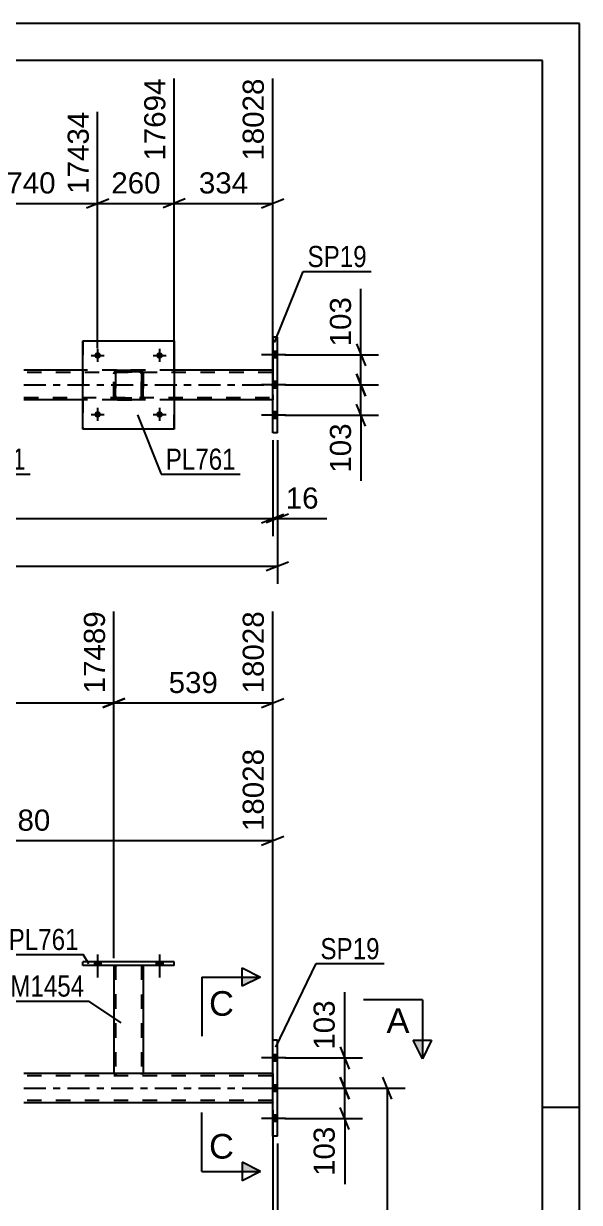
# Model space of a CAD drawing. Header units: millimetres. Extents: x 0 to 841, y 0 to 594.
# Drawn here: x 765.6 to 841, y 434.1 to 594 of the extents above; entities that cross this region are included whole.
import ezdxf

# ---------------------------------------------------------------- set-up
doc = ezdxf.new("R2010")
doc.units = ezdxf.units.MM
doc.linetypes.add('DXK_LINE_DOT2', pattern=[3.9198, 1.9599, -1.9599])
doc.linetypes.add('DXK_LINE_DOT3', pattern=[5.9187, 2.979, -0.9799, 0.9799, -0.9799])
doc.styles.add('Arial', font='ARIAL.TTF', dxfattribs={"height": 0.2})
doc.styles.add('Arial Narrow', font='ARIALN.TTF', dxfattribs={"height": 0.2})

# ---------------------------------------------------------------- blocks, each defined once
blk = doc.blocks.new('Unknown-318464264-1115')
at = {"color": 5, "linetype": 'Continuous'}
for p, q in [((841, 594), (0, 594)), ((841, 0), (841, 594)), ((836, 589), (5, 589)), ((836, 5), (836, 589)), ((841, 447), (836, 447))]:
    blk.add_line(p, q, dxfattribs=at)
blk = doc.blocks.new('Bolt-318464264-2932 - 2863')
at = {"linetype": 'Continuous'}
for points in [[(775.19, 466.26), (776.07, 466.26), (776.07, 466.74), (775.19, 466.74)], [(783.59, 466.26), (784.47, 466.26), (784.47, 466.74), (783.59, 466.74)]]:
    blk.add_hatch(color=1, dxfattribs=at).paths.add_polyline_path(points)
at = {"color": 1, "linetype": 'Continuous'}
for p, q in [((775.63, 467.74), (775.63, 464.62)), ((784.03, 467.74), (784.03, 464.62)), ((775.19, 466.74), (775.19, 466.26)), ((776.07, 466.74), (776.07, 466.26)), ((783.59, 466.74), (783.59, 466.26)), ((784.47, 466.74), (784.47, 466.26))]:
    blk.add_line(p, q, dxfattribs=at)
blk = doc.blocks.new('Bolt-318464264-2902 - 2863')
at = {"linetype": 'Continuous'}
for points in [[(800.02, 453.28), (800.02, 454.16), (799.38, 454.16), (799.38, 453.28)], [(800.02, 453.28), (800.02, 454.16), (799.38, 454.16), (799.38, 453.28)], [(800.02, 453.28), (800.02, 454.16), (799.38, 454.16), (799.38, 453.28)], [(800.02, 449.16), (800.02, 450.04), (799.38, 450.04), (799.38, 449.16)], [(800.02, 449.16), (800.02, 450.04), (799.38, 450.04), (799.38, 449.16)], [(800.02, 445.08), (800.02, 445.96), (799.38, 445.96), (799.38, 445.08)], [(800.02, 445.08), (800.02, 445.96), (799.38, 445.96), (799.38, 445.08)], [(800.02, 445.08), (800.02, 445.96), (799.38, 445.96), (799.38, 445.08)]]:
    blk.add_hatch(color=1, dxfattribs=at).paths.add_polyline_path(points)
at = {"color": 1, "linetype": 'Continuous'}
for p, q in [((800.02, 454.16), (799.38, 454.16)), ((800.02, 454.16), (799.38, 454.16)), ((800.02, 454.16), (799.38, 454.16)), ((801.18, 453.72), (797.86, 453.72)), ((801.18, 453.72), (797.86, 453.72)), ((801.18, 453.72), (797.86, 453.72)), ((800.02, 453.28), (799.38, 453.28)), ((800.02, 453.28), (799.38, 453.28)), ((800.02, 453.28), (799.38, 453.28)), ((801.18, 449.6), (797.86, 449.6)), ((801.18, 449.6), (797.86, 449.6)), ((800.02, 450.04), (799.38, 450.04)), ((800.02, 450.04), (799.38, 450.04)), ((800.02, 449.16), (799.38, 449.16)), ((800.02, 449.16), (799.38, 449.16)), ((801.18, 445.52), (797.86, 445.52)), ((801.18, 445.52), (797.86, 445.52)), ((801.18, 445.52), (797.86, 445.52)), ((800.02, 445.96), (799.38, 445.96)), ((800.02, 445.96), (799.38, 445.96)), ((800.02, 445.96), (799.38, 445.96)), ((800.02, 445.08), (799.38, 445.08)), ((800.02, 445.08), (799.38, 445.08)), ((800.02, 445.08), (799.38, 445.08))]:
    blk.add_line(p, q, dxfattribs=at)
blk = doc.blocks.new('Bolt-318464264-2969 - 2863')
at = {"linetype": 'Continuous'}
for points in [[(775.19, 466.26), (776.07, 466.26), (776.07, 466.74), (775.19, 466.74)], [(783.59, 466.26), (784.47, 466.26), (784.47, 466.74), (783.59, 466.74)]]:
    blk.add_hatch(color=1, dxfattribs=at).paths.add_polyline_path(points)
at = {"color": 1, "linetype": 'Continuous'}
for p, q in [((775.63, 467.74), (775.63, 464.62)), ((784.03, 467.74), (784.03, 464.62)), ((775.19, 466.74), (775.19, 466.26)), ((776.07, 466.74), (776.07, 466.26)), ((783.59, 466.74), (783.59, 466.26)), ((784.47, 466.74), (784.47, 466.26))]:
    blk.add_line(p, q, dxfattribs=at)
blk = doc.blocks.new('Part-318464264-2922 - 2863')
at = {"color": 2, "linetype": 'Continuous'}
for p, q in [((799.38, 451.62), (765.63, 451.62)), ((799.38, 447.62), (765.63, 447.62))]:
    blk.add_line(p, q, dxfattribs=at)
at = {"color": 7, "linetype": 'DXK_LINE_DOT2'}
for p, q in [((799.38, 451.3), (765.63, 451.3)), ((799.38, 451.62), (799.38, 447.62)), ((799.38, 447.94), (765.63, 447.94))]:
    blk.add_line(p, q, dxfattribs=at)
at = {"color": 7, "linetype": 'DXK_LINE_DOT3'}
blk.add_line((765.63, 449.62), (809.38, 449.62), dxfattribs=at)
blk = doc.blocks.new('Part-318464264-3010 - 2863')
at = {"color": 7, "linetype": 'DXK_LINE_DOT2'}
for p, q in [((777.83, 466.26), (777.83, 466.27)), ((777.83, 466.27), (777.83, 466.26)), ((777.87, 466.27), (777.83, 466.27)), ((777.83, 466.26), (777.83, 466.26)), ((777.83, 466.26), (777.87, 466.26)), ((777.97, 466.27), (777.87, 466.27)), ((777.87, 466.26), (777.97, 466.26)), ((778.13, 466.27), (777.97, 466.27)), ((777.97, 466.26), (778.13, 466.26)), ((778.07, 466.27), (778.07, 466.26)), ((778.07, 466.27), (778.07, 451.62)), ((778.07, 466.27), (778.09, 466.27)), ((778.09, 466.26), (778.07, 466.26)), ((778.09, 466.27), (778.14, 466.27)), ((778.14, 466.26), (778.09, 466.26)), ((781.54, 466.26), (778.13, 466.27)), ((781.54, 466.26), (778.13, 466.26)), ((778.14, 466.27), (778.22, 466.27)), ((781.45, 466.26), (778.14, 466.26)), ((781.52, 466.26), (778.22, 466.27)), ((781.52, 466.26), (781.45, 466.26)), ((781.58, 466.26), (781.52, 466.26)), ((781.52, 466.26), (781.58, 466.26)), ((781.54, 466.26), (781.69, 466.26)), ((781.69, 466.26), (781.54, 466.26)), ((781.59, 466.26), (781.58, 466.26)), ((781.58, 466.26), (781.59, 466.26)), ((781.59, 466.26), (781.59, 466.26)), ((781.59, 466.26), (781.59, 451.62)), ((781.69, 466.26), (781.8, 466.26)), ((781.8, 466.26), (781.69, 466.26)), ((781.8, 466.26), (781.83, 466.26)), ((781.83, 466.26), (781.8, 466.26)), ((781.83, 466.26), (781.83, 466.26)), ((781.83, 466.26), (781.83, 466.26)), ((781.83, 466.26), (781.83, 466.26)), ((777.83, 451.62), (777.87, 451.62)), ((777.87, 451.62), (777.97, 451.62)), ((777.97, 451.62), (778.13, 451.62)), ((778.07, 451.62), (778.09, 451.62)), ((778.07, 451.62), (778.09, 451.62)), ((781.44, 451.62), (778.09, 451.62)), ((778.09, 451.62), (778.13, 451.62)), ((781.59, 451.62), (778.13, 451.62)), ((778.13, 451.62), (778.14, 451.62)), ((778.14, 451.62), (778.22, 451.62)), ((781.57, 451.62), (778.22, 451.62)), ((781.44, 451.62), (781.52, 451.62)), ((781.52, 451.62), (781.54, 451.62)), ((781.54, 451.62), (781.57, 451.62)), ((781.57, 451.62), (781.59, 451.62)), ((781.57, 451.62), (781.59, 451.62)), ((781.59, 451.62), (781.69, 451.62)), ((781.69, 451.62), (781.8, 451.62)), ((781.8, 451.62), (781.83, 451.62))]:
    blk.add_line(p, q, dxfattribs=at)
at = {"color": 2, "linetype": 'Continuous'}
for p, q in [((777.83, 466.26), (777.83, 451.62)), ((781.83, 466.26), (781.83, 451.62)), ((777.87, 451.62), (777.83, 451.62)), ((777.97, 451.62), (777.87, 451.62)), ((778.13, 451.62), (777.97, 451.62)), ((781.54, 451.62), (778.13, 451.62)), ((781.69, 451.62), (781.54, 451.62)), ((781.8, 451.62), (781.69, 451.62)), ((781.83, 451.62), (781.8, 451.62))]:
    blk.add_line(p, q, dxfattribs=at)
blk = doc.blocks.new('Part-318464264-3157 - 2863')
at = {"color": 2, "linetype": 'Continuous'}
for p, q in [((773.63, 466.26), (773.63, 466.74)), ((786.03, 466.74), (773.63, 466.74)), ((786.03, 466.26), (773.63, 466.26)), ((786.03, 466.26), (786.03, 466.74))]:
    blk.add_line(p, q, dxfattribs=at)
blk = doc.blocks.new('Part-318464264-3346 - 2863')
at = {"color": 2, "linetype": 'Continuous'}
for p, q in [((799.38, 443.12), (799.38, 456.12)), ((800.02, 456.12), (799.38, 456.12)), ((800.02, 443.12), (800.02, 456.12)), ((800.02, 443.12), (799.38, 443.12))]:
    blk.add_line(p, q, dxfattribs=at)
blk = doc.blocks.new('Part-318464264-1880 - 1696')
at = {"color": 2, "linetype": 'Continuous'}
for p, q in [((773.63, 546.99), (765.63, 546.99)), ((799.38, 546.99), (786.03, 546.99)), ((799.38, 546.99), (799.38, 546.99)), ((799.38, 546.99), (799.38, 546.94)), ((799.38, 546.94), (799.38, 546.8)), ((799.38, 546.8), (799.38, 546.6)), ((799.38, 546.6), (799.38, 546.35)), ((799.38, 543.63), (799.38, 546.35)), ((799.38, 543.63), (799.38, 543.39)), ((773.63, 542.99), (765.63, 542.99)), ((799.38, 542.99), (786.03, 542.99)), ((799.38, 543.39), (799.38, 543.18)), ((799.38, 543.18), (799.38, 543.04)), ((799.38, 543.04), (799.38, 542.99))]:
    blk.add_line(p, q, dxfattribs=at)
at = {"color": 7, "linetype": 'DXK_LINE_DOT2'}
for p, q in [((786.03, 546.99), (773.63, 546.99)), ((799.38, 546.94), (799.38, 546.99)), ((799.38, 546.8), (799.38, 546.94)), ((799.38, 546.67), (799.38, 546.8)), ((799.38, 546.67), (765.63, 546.67)), ((799.38, 546.67), (799.38, 546.67)), ((799.38, 546.65), (799.38, 546.67)), ((799.38, 546.65), (799.38, 546.67)), ((799.38, 546.35), (799.38, 546.67)), ((799.38, 546.47), (799.38, 546.65)), ((799.38, 546.6), (799.38, 546.65)), ((799.38, 546.58), (799.38, 546.6)), ((799.38, 546.47), (799.38, 546.58)), ((799.38, 546.47), (799.38, 543.51)), ((799.38, 546.47), (799.38, 543.51)), ((799.38, 543.63), (799.38, 546.35)), ((799.38, 543.39), (799.38, 543.63)), ((765.63, 543.31), (799.38, 543.31)), ((786.03, 542.99), (765.63, 542.99)), ((799.38, 543.51), (799.38, 543.4)), ((799.38, 543.4), (799.38, 543.51)), ((799.38, 543.4), (799.38, 543.33)), ((799.38, 543.33), (799.38, 543.4)), ((799.38, 543.18), (799.38, 543.39)), ((799.38, 543.33), (799.38, 543.31)), ((799.38, 543.31), (799.38, 543.33)), ((799.38, 543.31), (799.38, 543.31)), ((799.38, 543.04), (799.38, 543.18)), ((799.38, 542.99), (799.38, 543.04))]:
    blk.add_line(p, q, dxfattribs=at)
at = {"color": 7, "linetype": 'DXK_LINE_DOT3'}
blk.add_line((765.63, 544.99), (799.38, 544.99), dxfattribs=at)
blk = doc.blocks.new('Part-318464264-1718 - 1696')
at = {"color": 2, "linetype": 'Continuous'}
for p, q in [((800.02, 551.49), (799.38, 551.49)), ((799.38, 538.49), (799.38, 551.49)), ((799.38, 551.49), (799.38, 546.99)), ((800.02, 538.49), (800.02, 551.49)), ((799.38, 538.49), (799.38, 542.99)), ((800.02, 538.49), (799.38, 538.49))]:
    blk.add_line(p, q, dxfattribs=at)
at = {"color": 7, "linetype": 'DXK_LINE_DOT2'}
for p, q in [((800.02, 538.49), (800.02, 551.49)), ((799.38, 546.99), (799.38, 542.99))]:
    blk.add_line(p, q, dxfattribs=at)
blk = doc.blocks.new('Part-318464264-1796 - 1696')
at = {"color": 7, "linetype": 'DXK_LINE_DOT2'}
for p, q in [((778.13, 546.95), (778.31, 546.99)), ((778.31, 546.99), (778.13, 546.95)), ((778.13, 546.95), (778.13, 546.95)), ((778.31, 546.99), (781.35, 546.99)), ((778.31, 546.99), (778.31, 546.99)), ((778.31, 546.99), (781.35, 546.99)), ((781.35, 546.99), (781.35, 546.99)), ((781.35, 546.99), (781.54, 546.95)), ((781.54, 546.95), (781.35, 546.99)), ((777.83, 546.51), (777.87, 546.69)), ((777.87, 546.69), (777.83, 546.51)), ((777.83, 543.47), (777.83, 546.51)), ((777.83, 546.51), (777.83, 546.51)), ((777.83, 543.47), (777.83, 546.51)), ((778.07, 546.51), (778.09, 546.6)), ((778.09, 546.6), (778.07, 546.51)), ((778.07, 543.47), (778.07, 546.51)), ((778.07, 546.51), (778.07, 546.51)), ((778.07, 546.51), (778.07, 543.47)), ((778.09, 546.6), (778.14, 546.68)), ((778.14, 546.68), (778.09, 546.6)), ((778.14, 546.68), (778.22, 546.73)), ((778.22, 546.73), (778.14, 546.68)), ((778.22, 546.73), (778.31, 546.75)), ((778.31, 546.75), (778.22, 546.73)), ((778.31, 546.75), (781.35, 546.75)), ((778.31, 546.75), (778.31, 546.75)), ((781.35, 546.75), (778.31, 546.75)), ((781.35, 546.75), (781.35, 546.75)), ((781.35, 546.75), (781.45, 546.73)), ((781.44, 546.73), (781.35, 546.75)), ((781.52, 546.68), (781.44, 546.73)), ((781.45, 546.73), (781.52, 546.68)), ((781.52, 546.68), (781.58, 546.6)), ((781.57, 546.6), (781.52, 546.68)), ((781.59, 546.51), (781.57, 546.6)), ((781.58, 546.6), (781.59, 546.51)), ((781.59, 543.47), (781.59, 546.51)), ((781.59, 546.51), (781.59, 546.51)), ((781.59, 546.51), (781.59, 543.47)), ((781.8, 546.69), (781.83, 546.51)), ((781.83, 546.51), (781.8, 546.69)), ((781.83, 543.47), (781.83, 546.51)), ((781.83, 546.51), (781.83, 546.51)), ((781.83, 546.51), (781.83, 543.47)), ((777.83, 543.47), (777.83, 543.47)), ((777.87, 543.29), (777.83, 543.47)), ((777.83, 543.47), (777.87, 543.29)), ((778.07, 543.47), (778.07, 543.47)), ((778.09, 543.38), (778.07, 543.47)), ((778.07, 543.47), (778.09, 543.38)), ((778.14, 543.3), (778.09, 543.38)), ((778.09, 543.38), (778.14, 543.3)), ((778.31, 542.99), (778.13, 543.03)), ((778.13, 543.03), (778.31, 542.99)), ((778.22, 543.25), (778.14, 543.3)), ((778.14, 543.3), (778.22, 543.25)), ((778.31, 543.23), (778.22, 543.25)), ((778.22, 543.25), (778.31, 543.23)), ((778.31, 543.23), (781.35, 543.23)), ((778.31, 543.23), (778.31, 543.23)), ((778.31, 543.23), (781.35, 543.23)), ((778.31, 542.99), (781.35, 542.99)), ((778.31, 542.99), (778.31, 542.99)), ((778.31, 542.99), (781.35, 542.99)), ((781.45, 543.25), (781.35, 543.23)), ((781.35, 543.23), (781.44, 543.25)), ((781.35, 543.23), (781.35, 543.23)), ((781.54, 543.03), (781.35, 542.99)), ((781.35, 542.99), (781.54, 543.03)), ((781.35, 542.99), (781.35, 542.99)), ((781.44, 543.25), (781.52, 543.3)), ((781.44, 543.25), (781.45, 543.25)), ((781.52, 543.3), (781.45, 543.25)), ((781.58, 543.38), (781.52, 543.3)), ((781.52, 543.3), (781.57, 543.38)), ((781.57, 543.38), (781.59, 543.47)), ((781.59, 543.47), (781.58, 543.38)), ((781.59, 543.47), (781.59, 543.47)), ((781.83, 543.47), (781.8, 543.29)), ((781.8, 543.29), (781.83, 543.47)), ((781.83, 543.47), (781.83, 543.47))]:
    blk.add_line(p, q, dxfattribs=at)
at = {"color": 7, "linetype": 'DXK_LINE_DOT3'}
blk.add_line((779.83, 544.99), (779.83, 544.99), dxfattribs=at)
at = {"color": 7, "linetype": 'DXK_LINE_DOT2'}
for centre, start, end in [((778.31, 546.51), 112.5, 157.5), ((778.31, 546.51), 112.5, 157.5), ((781.35, 546.51), 22.5, 67.5), ((781.35, 546.51), 22.5, 67.5), ((778.31, 543.47), 202.5, 247.5), ((778.31, 543.47), 202.5, 247.5), ((781.35, 543.47), 292.5, 337.5), ((781.35, 543.47), 292.5, 337.5)]:
    blk.add_arc(centre, 0.48, start, end, dxfattribs=at)
blk = doc.blocks.new('Part-318464264-1850 - 1696')
at = {"color": 2, "linetype": 'Continuous'}
for p, q in [((773.63, 538.99), (773.63, 550.99)), ((773.63, 550.99), (773.63, 550.99)), ((773.63, 550.99), (786.03, 550.99)), ((786.03, 550.99), (786.03, 538.99)), ((773.63, 538.99), (773.63, 538.99)), ((786.03, 538.99), (773.63, 538.99))]:
    blk.add_line(p, q, dxfattribs=at)
at = {"color": 7, "linetype": 'DXK_LINE_DOT2'}
for p, q in [((773.63, 550.99), (773.63, 538.99)), ((773.63, 550.99), (773.63, 550.99)), ((786.03, 538.99), (786.03, 550.99)), ((773.63, 538.99), (773.63, 538.99))]:
    blk.add_line(p, q, dxfattribs=at)
blk = doc.blocks.new('Bolt-318464264-1939 - 1696')
at = {"linetype": 'Continuous'}
for points in [[(775.19, 548.99), (775.2, 549.08), (775.23, 549.17), (775.28, 549.25), (775.34, 549.32), (775.41, 549.37), (775.5, 549.41), (775.59, 549.43), (775.68, 549.43), (775.77, 549.41), (775.85, 549.37), (775.93, 549.32), (775.99, 549.25), (776.04, 549.17), (776.06, 549.08), (776.07, 548.99), (776.06, 548.9), (776.04, 548.81), (775.99, 548.73), (775.93, 548.66), (775.85, 548.61), (775.77, 548.57), (775.68, 548.55), (775.59, 548.55), (775.5, 548.57), (775.41, 548.61), (775.34, 548.66), (775.28, 548.73), (775.23, 548.81), (775.2, 548.9)], [(783.59, 548.99), (783.6, 549.08), (783.63, 549.17), (783.68, 549.25), (783.74, 549.32), (783.81, 549.37), (783.9, 549.41), (783.99, 549.43), (784.08, 549.43), (784.17, 549.41), (784.25, 549.37), (784.33, 549.32), (784.39, 549.25), (784.44, 549.17), (784.46, 549.08), (784.47, 548.99), (784.46, 548.9), (784.44, 548.81), (784.39, 548.73), (784.33, 548.66), (784.25, 548.61), (784.17, 548.57), (784.08, 548.55), (783.99, 548.55), (783.9, 548.57), (783.81, 548.61), (783.74, 548.66), (783.68, 548.73), (783.63, 548.81), (783.6, 548.9)]]:
    blk.add_hatch(color=1, dxfattribs=at).paths.add_polyline_path(points)
at = {"color": 1, "linetype": 'Continuous'}
for p, q in [((774.75, 548.99), (776.51, 548.99)), ((775.63, 549.87), (775.63, 548.11)), ((783.15, 548.99), (784.91, 548.99)), ((784.03, 549.87), (784.03, 548.11))]:
    blk.add_line(p, q, dxfattribs=at)
blk = doc.blocks.new('Bolt-318464264-1940 - 1696')
at = {"linetype": 'Continuous'}
for points in [[(775.19, 540.99), (775.2, 541.08), (775.23, 541.17), (775.28, 541.25), (775.34, 541.32), (775.41, 541.37), (775.5, 541.41), (775.59, 541.43), (775.68, 541.43), (775.77, 541.41), (775.85, 541.37), (775.93, 541.32), (775.99, 541.25), (776.04, 541.17), (776.06, 541.08), (776.07, 540.99), (776.06, 540.9), (776.04, 540.81), (775.99, 540.73), (775.93, 540.66), (775.85, 540.61), (775.77, 540.57), (775.68, 540.55), (775.59, 540.55), (775.5, 540.57), (775.41, 540.61), (775.34, 540.66), (775.28, 540.73), (775.23, 540.81), (775.2, 540.9)], [(783.59, 540.99), (783.6, 541.08), (783.63, 541.17), (783.68, 541.25), (783.74, 541.32), (783.81, 541.37), (783.9, 541.41), (783.99, 541.43), (784.08, 541.43), (784.17, 541.41), (784.25, 541.37), (784.33, 541.32), (784.39, 541.25), (784.44, 541.17), (784.46, 541.08), (784.47, 540.99), (784.46, 540.9), (784.44, 540.81), (784.39, 540.73), (784.33, 540.66), (784.25, 540.61), (784.17, 540.57), (784.08, 540.55), (783.99, 540.55), (783.9, 540.57), (783.81, 540.61), (783.74, 540.66), (783.68, 540.73), (783.63, 540.81), (783.6, 540.9)]]:
    blk.add_hatch(color=1, dxfattribs=at).paths.add_polyline_path(points)
at = {"color": 1, "linetype": 'Continuous'}
for p, q in [((774.75, 540.99), (776.51, 540.99)), ((775.63, 541.87), (775.63, 540.11)), ((783.15, 540.99), (784.91, 540.99)), ((784.03, 541.87), (784.03, 540.11))]:
    blk.add_line(p, q, dxfattribs=at)
blk = doc.blocks.new('Bolt-318464264-1945 - 1696')
at = {"linetype": 'Continuous'}
for points in [[(800.02, 548.65), (800.02, 549.53), (799.38, 549.53), (799.38, 548.65)], [(800.02, 548.65), (800.02, 549.53), (799.38, 549.53), (799.38, 548.65)], [(800.02, 548.65), (800.02, 549.53), (799.38, 549.53), (799.38, 548.65)], [(800.02, 544.57), (800.02, 545.45), (799.38, 545.45), (799.38, 544.57)], [(800.02, 544.57), (800.02, 545.45), (799.38, 545.45), (799.38, 544.57)], [(800.02, 540.45), (800.02, 541.33), (799.38, 541.33), (799.38, 540.45)], [(800.02, 540.45), (800.02, 541.33), (799.38, 541.33), (799.38, 540.45)], [(800.02, 540.45), (800.02, 541.33), (799.38, 541.33), (799.38, 540.45)]]:
    blk.add_hatch(color=1, dxfattribs=at).paths.add_polyline_path(points)
at = {"color": 1, "linetype": 'Continuous'}
for p, q in [((801.18, 549.09), (797.86, 549.09)), ((801.18, 549.09), (797.86, 549.09)), ((801.18, 549.09), (797.86, 549.09)), ((800.02, 549.53), (799.38, 549.53)), ((800.02, 549.53), (799.38, 549.53)), ((800.02, 549.53), (799.38, 549.53)), ((800.02, 548.65), (799.38, 548.65)), ((800.02, 548.65), (799.38, 548.65)), ((800.02, 548.65), (799.38, 548.65)), ((800.02, 545.45), (799.38, 545.45)), ((800.02, 545.45), (799.38, 545.45)), ((801.18, 545.01), (797.86, 545.01)), ((801.18, 545.01), (797.86, 545.01)), ((800.02, 544.57), (799.38, 544.57)), ((800.02, 544.57), (799.38, 544.57)), ((801.18, 540.89), (797.86, 540.89)), ((801.18, 540.89), (797.86, 540.89)), ((801.18, 540.89), (797.86, 540.89)), ((800.02, 541.33), (799.38, 541.33)), ((800.02, 541.33), (799.38, 541.33)), ((800.02, 541.33), (799.38, 541.33)), ((800.02, 540.45), (799.38, 540.45)), ((800.02, 540.45), (799.38, 540.45)), ((800.02, 540.45), (799.38, 540.45))]:
    blk.add_line(p, q, dxfattribs=at)
blk = doc.blocks.new('StraightDimension-318464264-4288 - 2863')
at = {"color": 7, "linetype": 'Continuous'}
blk.add_line((800.02, 442.12), (800.02, 285.56), dxfattribs=at)
blk = doc.blocks.new('StraightDimension-318464264-9857 - 2863')
at = {"color": 7, "linetype": 'Continuous'}
for p, q in [((777.83, 467.26), (777.83, 514.28)), ((799.38, 452.62), (799.38, 514.28)), ((779.33, 502.46), (776.33, 501.26)), ((797.88, 501.26), (800.88, 502.46)), ((777.83, 501.86), (799.38, 501.86))]:
    blk.add_line(p, q, dxfattribs=at)
at = {"color": 0, "linetype": 'Continuous'}
blk.add_wipeout([(798.78, 514.88), (794.58, 514.88), (794.58, 502.56), (798.78, 502.56)], dxfattribs=at)
at = {"color": 0}
blk.add_wipeout([(792.54, 502.61), (792.54, 506.81), (784.67, 506.81), (784.67, 502.61)], dxfattribs=at)
at = {"color": 3, "linetype": 'Continuous', "style": 'Arial'}
blk.add_text('18028', height=2.865, rotation=90.0002, dxfattribs=at).set_placement((798.18, 503.16))
at = {"color": 3, "style": 'Arial'}
blk.add_text('539', height=2.865, dxfattribs=at).set_placement((785.27, 503.21))
blk = doc.blocks.new('StraightDimension-318464264-11779 - 2863')
at = {"color": 7, "linetype": 'Continuous'}
for p, q in [((815.54, 448.12), (814.34, 451.12)), ((800.38, 449.62), (817.34, 449.62)), ((814.94, 323.76), (814.94, 449.62)), ((814.34, 325.26), (815.54, 322.26)), ((756.73, 323.76), (817.34, 323.76))]:
    blk.add_line(p, q, dxfattribs=at)
at = {"color": 0}
blk.add_wipeout([(814.19, 391.74), (809.99, 391.74), (809.99, 381.64), (814.19, 381.64)], dxfattribs=at)
at = {"color": 3, "style": 'Arial'}
blk.add_text('3146', height=2.865, rotation=90.0002, dxfattribs=at).set_placement((813.59, 382.24))
blk = doc.blocks.new('StraightDimension-318464264-9858 - 2863')
at = {"color": 7, "linetype": 'Continuous'}
for p, q in [((739.77, 467.27), (739.77, 514.28)), ((777.83, 467.26), (777.83, 514.28)), ((741.27, 502.46), (738.27, 501.26)), ((776.33, 501.26), (779.33, 502.46)), ((739.77, 501.86), (777.83, 501.86))]:
    blk.add_line(p, q, dxfattribs=at)
at = {"color": 0, "linetype": 'Continuous'}
blk.add_wipeout([(777.23, 514.88), (773.03, 514.88), (773.03, 502.56), (777.23, 502.56)], dxfattribs=at)
at = {"color": 0}
blk.add_wipeout([(763.85, 502.61), (763.85, 506.81), (753.76, 506.81), (753.76, 502.61)], dxfattribs=at)
at = {"color": 3, "linetype": 'Continuous', "style": 'Arial'}
blk.add_text('17489', height=2.865, rotation=90.0002, dxfattribs=at).set_placement((776.63, 503.16))
at = {"color": 3, "style": 'Arial'}
blk.add_text('1000', height=2.865, dxfattribs=at).set_placement((754.36, 503.21))
blk = doc.blocks.new('StraightDimension-318464264-3490 - 2863')
at = {"color": 7, "linetype": 'Continuous'}
for p, q in [((799.38, 446.62), (799.38, 379.34)), ((755.73, 327.4), (755.73, 384.59)), ((757.23, 382.34), (754.23, 381.14)), ((797.88, 381.14), (800.88, 382.34)), ((755.73, 381.74), (799.38, 381.74))]:
    blk.add_line(p, q, dxfattribs=at)
at = {"color": 0}
blk.add_wipeout([(782.61, 382.49), (782.61, 386.69), (772.51, 386.69), (772.51, 382.49)], dxfattribs=at)
at = {"color": 3, "style": 'Arial'}
blk.add_text('1140', height=2.865, dxfattribs=at).set_placement((773.11, 383.09))
blk = doc.blocks.new('StraightDimension-318464264-3719 - 2863')
at = {"color": 7, "linetype": 'Continuous'}
for p, q in [((730.14, 448.62), (730.14, 495.6)), ((799.38, 452.62), (799.38, 495.6)), ((731.64, 483.79), (728.64, 482.59)), ((730.14, 483.19), (799.38, 483.19)), ((797.88, 482.59), (800.88, 483.79))]:
    blk.add_line(p, q, dxfattribs=at)
at = {"color": 0, "linetype": 'Continuous'}
blk.add_wipeout([(798.78, 496.2), (794.58, 496.2), (794.58, 483.89), (798.78, 483.89)], dxfattribs=at)
at = {"color": 0}
blk.add_wipeout([(769.81, 483.94), (769.81, 488.14), (759.71, 488.14), (759.71, 483.94)], dxfattribs=at)
at = {"color": 3, "linetype": 'Continuous', "style": 'Arial'}
blk.add_text('18028', height=2.865, rotation=90.0002, dxfattribs=at).set_placement((798.18, 484.49))
at = {"color": 3, "style": 'Arial'}
blk.add_text('1780', height=2.865, dxfattribs=at).set_placement((760.31, 484.54))
blk = doc.blocks.new('StraightDimension-318464264-3844 - 2863')
at = {"color": 7, "linetype": 'Continuous'}
for p, q in [((808.55, 455.22), (809.75, 452.22)), ((801.02, 453.72), (811.55, 453.72)), ((809.15, 449.62), (809.15, 453.72)), ((809.75, 448.12), (808.55, 451.12)), ((801.02, 449.62), (811.55, 449.62))]:
    blk.add_line(p, q, dxfattribs=at)
at = {"color": 0}
blk.add_wipeout([(808.4, 462.11), (804.2, 462.11), (804.2, 454.24), (808.4, 454.24)], dxfattribs=at)
at = {"color": 7, "linetype": 'Continuous'}
blk.add_line((809.15, 453.72), (809.15, 462.64), dxfattribs=at)
blk.add_line((809.15, 453.72), (809.15, 462.64), dxfattribs=at)
at = {"color": 3, "style": 'Arial'}
blk.add_text('103', height=2.865, rotation=90.0002, dxfattribs=at).set_placement((807.8, 454.84))
blk = doc.blocks.new('StraightDimension-318464264-3852 - 2863')
at = {"color": 7, "linetype": 'Continuous'}
for p, q in [((808.55, 451.12), (809.75, 448.12)), ((801.02, 449.62), (811.55, 449.62)), ((809.15, 445.52), (809.15, 449.62)), ((809.75, 444.02), (808.55, 447.02)), ((801.02, 445.52), (811.55, 445.52))]:
    blk.add_line(p, q, dxfattribs=at)
at = {"color": 0}
blk.add_wipeout([(808.4, 444.99), (804.2, 444.99), (804.2, 437.12), (808.4, 437.12)], dxfattribs=at)
at = {"color": 7, "linetype": 'Continuous'}
blk.add_line((809.15, 445.52), (809.15, 436.6), dxfattribs=at)
blk.add_line((809.15, 445.52), (809.15, 436.6), dxfattribs=at)
at = {"color": 3, "style": 'Arial'}
blk.add_text('103', height=2.865, rotation=90.0002, dxfattribs=at).set_placement((807.8, 437.72))
blk = doc.blocks.new('StraightDimension-318464264-1986 - 1696')
at = {"color": 7, "linetype": 'Continuous'}
for p, q in [((810.76, 550.59), (811.96, 547.59)), ((801.02, 549.09), (813.76, 549.09)), ((811.36, 544.99), (811.36, 549.09)), ((811.96, 543.49), (810.76, 546.49)), ((801.02, 544.99), (813.76, 544.99))]:
    blk.add_line(p, q, dxfattribs=at)
at = {"color": 0}
blk.add_wipeout([(810.61, 557.49), (806.41, 557.49), (806.41, 549.62), (810.61, 549.62)], dxfattribs=at)
at = {"color": 7, "linetype": 'Continuous'}
blk.add_line((811.36, 549.09), (811.36, 558.01), dxfattribs=at)
blk.add_line((811.36, 549.09), (811.36, 558.01), dxfattribs=at)
at = {"color": 3, "style": 'Arial'}
blk.add_text('103', height=2.865, rotation=90.0002, dxfattribs=at).set_placement((810.01, 550.22))
blk = doc.blocks.new('StraightDimension-318464264-1994 - 1696')
at = {"color": 7, "linetype": 'Continuous'}
for p, q in [((810.76, 546.49), (811.96, 543.49)), ((801.02, 544.99), (813.76, 544.99)), ((811.36, 540.89), (811.36, 544.99)), ((811.96, 539.39), (810.76, 542.39)), ((801.02, 540.89), (813.76, 540.89))]:
    blk.add_line(p, q, dxfattribs=at)
at = {"color": 0}
blk.add_wipeout([(810.61, 540.37), (806.41, 540.37), (806.41, 532.49), (810.61, 532.49)], dxfattribs=at)
at = {"color": 7, "linetype": 'Continuous'}
blk.add_line((811.36, 540.89), (811.36, 531.97), dxfattribs=at)
blk.add_line((811.36, 540.89), (811.36, 531.97), dxfattribs=at)
at = {"color": 3, "style": 'Arial'}
blk.add_text('103', height=2.865, rotation=90.0002, dxfattribs=at).set_placement((810.01, 533.09))
blk = doc.blocks.new('StraightDimension-318464264-2003 - 1696')
at = {"color": 7, "linetype": 'Continuous'}
for p, q in [((799.38, 537.49), (799.38, 524.47)), ((800.02, 537.49), (800.02, 524.47)), ((797.88, 526.27), (800.88, 527.47)), ((801.52, 527.47), (798.52, 526.27)), ((799.38, 526.87), (800.02, 526.87))]:
    blk.add_line(p, q, dxfattribs=at)
at = {"color": 0}
blk.add_wipeout([(806.19, 527.62), (806.19, 531.82), (800.55, 531.82), (800.55, 527.62)], dxfattribs=at)
at = {"color": 7, "linetype": 'Continuous'}
blk.add_line((800.02, 526.87), (806.72, 526.87), dxfattribs=at)
blk.add_line((800.02, 526.87), (806.72, 526.87), dxfattribs=at)
at = {"color": 3, "style": 'Arial'}
blk.add_text('16', height=2.865, dxfattribs=at).set_placement((801.15, 528.22))
blk = doc.blocks.new('StraightDimension-318464264-2013 - 1696')
at = {"color": 7, "linetype": 'Continuous'}
for p, q in [((799.38, 537.49), (799.38, 524.47)), ((89.77, 526.87), (799.38, 526.87)), ((797.88, 526.27), (800.88, 527.47))]:
    blk.add_line(p, q, dxfattribs=at)
blk = doc.blocks.new('StraightDimension-318464264-2034 - 1696')
at = {"color": 7, "linetype": 'Continuous'}
for p, q in [((800.02, 537.49), (800.02, 518.01)), ((89.13, 520.41), (800.02, 520.41)), ((798.52, 519.81), (801.52, 521.01))]:
    blk.add_line(p, q, dxfattribs=at)
blk = doc.blocks.new('StraightDimension-318464264-7605 - 1696')
at = {"color": 7, "linetype": 'Continuous'}
for p, q in [((786.02, 547.99), (786.02, 586.53)), ((799.38, 547.99), (799.38, 586.53)), ((787.52, 570.21), (784.52, 569.01)), ((786.02, 569.61), (799.38, 569.61)), ((797.88, 569.01), (800.88, 570.21))]:
    blk.add_line(p, q, dxfattribs=at)
at = {"color": 0}
blk.add_wipeout([(796.64, 570.36), (796.64, 574.56), (788.77, 574.56), (788.77, 570.36)], dxfattribs=at)
at = {"color": 3, "style": 'Arial'}
blk.add_text('334', height=2.865, dxfattribs=at).set_placement((789.37, 570.96))
at = {"color": 0, "linetype": 'Continuous'}
blk.add_wipeout([(798.78, 587.13), (794.58, 587.13), (794.58, 574.81), (798.78, 574.81)], dxfattribs=at)
at = {"color": 3, "linetype": 'Continuous', "style": 'Arial'}
blk.add_text('18028', height=2.865, rotation=90.0002, dxfattribs=at).set_placement((798.18, 575.41))
blk = doc.blocks.new('StraightDimension-318464264-7606 - 1696')
at = {"color": 7, "linetype": 'Continuous'}
for p, q in [((786.02, 547.99), (786.02, 586.53)), ((775.63, 549.99), (775.63, 582.03)), ((774.13, 569.01), (777.13, 570.21)), ((775.63, 569.61), (786.02, 569.61)), ((787.52, 570.21), (784.52, 569.01))]:
    blk.add_line(p, q, dxfattribs=at)
at = {"color": 0}
blk.add_wipeout([(784.76, 570.36), (784.76, 574.56), (776.89, 574.56), (776.89, 570.36)], dxfattribs=at)
at = {"color": 3, "style": 'Arial'}
blk.add_text('260', height=2.865, dxfattribs=at).set_placement((777.49, 570.96))
at = {"color": 0, "linetype": 'Continuous'}
blk.add_wipeout([(785.42, 587.13), (781.22, 587.13), (781.22, 574.81), (785.42, 574.81)], dxfattribs=at)
at = {"color": 3, "linetype": 'Continuous', "style": 'Arial'}
blk.add_text('17694', height=2.865, rotation=90.0002, dxfattribs=at).set_placement((784.82, 575.41))
blk = doc.blocks.new('StraightDimension-318464264-7607 - 1696')
at = {"color": 7, "linetype": 'Continuous'}
for p, q in [((757.53, 547.99), (757.53, 586.53)), ((775.63, 549.99), (775.63, 582.03)), ((759.03, 570.21), (756.03, 569.01)), ((757.53, 569.61), (775.63, 569.61)), ((774.13, 569.01), (777.13, 570.21))]:
    blk.add_line(p, q, dxfattribs=at)
at = {"color": 0}
blk.add_wipeout([(770.52, 570.36), (770.52, 574.56), (762.65, 574.56), (762.65, 570.36)], dxfattribs=at)
at = {"color": 3, "style": 'Arial'}
blk.add_text('740', height=2.865, dxfattribs=at).set_placement((763.25, 570.96))
at = {"color": 0, "linetype": 'Continuous'}
blk.add_wipeout([(775.03, 582.63), (770.83, 582.63), (770.83, 570.31), (775.03, 570.31)], dxfattribs=at)
at = {"color": 3, "linetype": 'Continuous', "style": 'Arial'}
blk.add_text('17434', height=2.865, rotation=90.0002, dxfattribs=at).set_placement((774.43, 570.91))
blk = doc.blocks.new('Mark-318464264-3006 - 2863')
at = {"color": 0}
blk.add_wipeout([(773.83, 462.04), (773.83, 465.04), (763.78, 465.04), (763.78, 462.04)], dxfattribs=at)
blk.add_wipeout([(773.83, 462.04), (773.83, 465.04), (763.78, 465.04), (763.78, 462.04)], dxfattribs=at)
at = {"color": 30, "linetype": 'Continuous'}
for p in [(763.18, 461.44), (778.81, 458.48)]:
    blk.add_line(p, (774.43, 461.44), dxfattribs=at)
at = {"color": 3, "style": 'Arial Narrow'}
blk.add_text('M1454', height=2.863, dxfattribs=at).set_placement((763.78, 462.04))
blk = doc.blocks.new('Mark-318464264-3153 - 2863')
at = {"color": 0}
blk.add_wipeout([(773.07, 468.36), (773.07, 471.36), (763.56, 471.36), (763.56, 468.36)], dxfattribs=at)
blk.add_wipeout([(773.07, 468.36), (773.07, 471.36), (763.56, 471.36), (763.56, 468.36)], dxfattribs=at)
at = {"color": 30, "linetype": 'Continuous'}
for p in [(762.96, 467.76), (774.45, 466.49)]:
    blk.add_line(p, (773.67, 467.76), dxfattribs=at)
at = {"color": 3, "style": 'Arial Narrow'}
blk.add_text('PL761', height=2.863, dxfattribs=at).set_placement((763.56, 468.36))
blk = doc.blocks.new('SectionMark-318464264-4366 - 2863')
at = {"linetype": 'Continuous'}
blk.add_hatch(color=6, dxfattribs=at).paths.add_polyline_path([(818.44, 456.12), (819.69, 456.12), (819.69, 453.62)])
at = {"color": 6, "linetype": 'Continuous'}
for p, q in [((819.69, 461.62), (811.69, 461.62)), ((819.69, 461.62), (819.69, 453.62)), ((818.44, 456.12), (820.94, 456.12)), ((819.69, 453.62), (818.44, 456.12)), ((820.94, 456.12), (819.69, 453.62))]:
    blk.add_line(p, q, dxfattribs=at)
at = {"color": 0, "linetype": 'Continuous'}
blk.add_wipeout([(817.94, 457.12), (817.94, 460.62), (814.83, 460.62), (814.83, 457.12)], dxfattribs=at)
at = {"color": 3, "linetype": 'Continuous', "style": 'Arial'}
blk.add_text('A', height=3.34, dxfattribs=at).set_placement((814.83, 457.12))
blk = doc.blocks.new('Mark-318464264-3342 - 2863')
at = {"color": 0}
blk.add_wipeout([(813.9, 467.11), (813.9, 470.11), (805.86, 470.11), (805.86, 467.11)], dxfattribs=at)
blk.add_wipeout([(813.9, 467.11), (813.9, 470.11), (805.86, 470.11), (805.86, 467.11)], dxfattribs=at)
at = {"color": 30, "linetype": 'Continuous'}
for p, q in [((799.81, 455.17), (805.26, 466.51)), ((805.26, 466.51), (814.5, 466.51))]:
    blk.add_line(p, q, dxfattribs=at)
at = {"color": 3, "style": 'Arial Narrow'}
blk.add_text('SP19', height=2.863, dxfattribs=at).set_placement((805.86, 467.11))
blk = doc.blocks.new('SectionMark-318464264-4368 - 2863')
at = {"linetype": 'Continuous'}
for points in [[(795.25, 463.44), (795.25, 464.69), (797.75, 464.69)], [(795.25, 438.32), (795.25, 439.57), (797.75, 438.32)]]:
    blk.add_hatch(color=6, dxfattribs=at).paths.add_polyline_path(points)
at = {"color": 6, "linetype": 'Continuous'}
for p, q in [((795.25, 463.44), (795.25, 465.94)), ((795.25, 465.94), (797.75, 464.69)), ((789.75, 464.69), (789.75, 456.69)), ((789.75, 464.69), (797.75, 464.69)), ((797.75, 464.69), (795.25, 463.44)), ((789.75, 438.32), (789.75, 446.32)), ((789.75, 438.32), (797.75, 438.32)), ((797.75, 438.32), (795.25, 439.57)), ((795.25, 439.57), (795.25, 437.07)), ((797.75, 438.32), (795.25, 437.07))]:
    blk.add_line(p, q, dxfattribs=at)
at = {"color": 0, "linetype": 'Continuous'}
for points in [[(794.12, 459.44), (794.12, 462.94), (790.75, 462.94), (790.75, 459.44)], [(794.12, 440.07), (794.12, 443.57), (790.75, 443.57), (790.75, 440.07)]]:
    blk.add_wipeout(points, dxfattribs=at)
at = {"color": 3, "linetype": 'Continuous', "style": 'Arial'}
for p in [(790.75, 459.44), (790.75, 440.07)]:
    blk.add_text('C', height=3.34, dxfattribs=at).set_placement(p)
blk = doc.blocks.new('Mark-318464264-1714 - 1696')
at = {"color": 0}
blk.add_wipeout([(812.15, 560.98), (812.15, 563.98), (804.11, 563.98), (804.11, 560.98)], dxfattribs=at)
blk.add_wipeout([(812.15, 560.98), (812.15, 563.98), (804.11, 563.98), (804.11, 560.98)], dxfattribs=at)
at = {"color": 30, "linetype": 'Continuous'}
for p, q in [((799.61, 550.74), (803.51, 560.38)), ((803.51, 560.38), (812.75, 560.38))]:
    blk.add_line(p, q, dxfattribs=at)
at = {"color": 3, "style": 'Arial Narrow'}
blk.add_text('SP19', height=2.863, dxfattribs=at).set_placement((804.11, 560.98))
blk = doc.blocks.new('Mark-318464264-1816 - 1696')
at = {"color": 0}
blk.add_wipeout([(765.88, 533.49), (765.88, 536.49), (756.37, 536.49), (756.37, 533.49)], dxfattribs=at)
blk.add_wipeout([(765.88, 533.49), (765.88, 536.49), (756.37, 536.49), (756.37, 533.49)], dxfattribs=at)
at = {"color": 30, "linetype": 'Continuous'}
for p, q in [((752.53, 540.95), (755.77, 532.89)), ((755.77, 532.89), (766.48, 532.89))]:
    blk.add_line(p, q, dxfattribs=at)
at = {"color": 3, "style": 'Arial Narrow'}
blk.add_text('PL761', height=2.863, dxfattribs=at).set_placement((756.37, 533.49))
blk = doc.blocks.new('Mark-318464264-1846 - 1696')
at = {"color": 0}
blk.add_wipeout([(794.38, 533.49), (794.38, 536.49), (784.87, 536.49), (784.87, 533.49)], dxfattribs=at)
blk.add_wipeout([(794.38, 533.49), (794.38, 536.49), (784.87, 536.49), (784.87, 533.49)], dxfattribs=at)
at = {"color": 30, "linetype": 'Continuous'}
for p, q in [((781.03, 540.95), (784.27, 532.89)), ((784.27, 532.89), (794.98, 532.89))]:
    blk.add_line(p, q, dxfattribs=at)
at = {"color": 3, "style": 'Arial Narrow'}
blk.add_text('PL761', height=2.863, dxfattribs=at).set_placement((784.87, 533.49))

msp = doc.modelspace()

# ---------------------------------------------------------------- block references
for name in ['Unknown-318464264-1115', 'Part-318464264-1850 - 1696', 'Part-318464264-1718 - 1696', 'Bolt-318464264-1939 - 1696', 'Bolt-318464264-1945 - 1696', 'Part-318464264-1880 - 1696', 'Part-318464264-1796 - 1696', 'Bolt-318464264-1940 - 1696', 'Bolt-318464264-2932 - 2863', 'Bolt-318464264-2969 - 2863', 'Part-318464264-3157 - 2863', 'Part-318464264-3010 - 2863', 'Part-318464264-3346 - 2863', 'Bolt-318464264-2902 - 2863', 'Part-318464264-2922 - 2863']:
    msp.add_blockref(name, (0, 0))

# ---------------------------------------------------------------- next in the draw order: block references
for name in ['StraightDimension-318464264-1986 - 1696', 'StraightDimension-318464264-9857 - 2863', 'StraightDimension-318464264-4288 - 2863']:
    msp.add_blockref(name, (0, 0))

# ---------------------------------------------------------------- next in the draw order: block references
for name in ['StraightDimension-318464264-7605 - 1696', 'StraightDimension-318464264-1994 - 1696', 'StraightDimension-318464264-9858 - 2863', 'StraightDimension-318464264-11779 - 2863']:
    msp.add_blockref(name, (0, 0))

# ---------------------------------------------------------------- next in the draw order: block references
for name in ['StraightDimension-318464264-7606 - 1696', 'Mark-318464264-1714 - 1696', 'StraightDimension-318464264-2003 - 1696', 'StraightDimension-318464264-3719 - 2863', 'StraightDimension-318464264-3490 - 2863']:
    msp.add_blockref(name, (0, 0))

# ---------------------------------------------------------------- next in the draw order: block references
for name in ['StraightDimension-318464264-7607 - 1696', 'StraightDimension-318464264-2013 - 1696', 'Mark-318464264-3153 - 2863', 'Mark-318464264-3006 - 2863', 'StraightDimension-318464264-3844 - 2863']:
    msp.add_blockref(name, (0, 0))

# ---------------------------------------------------------------- next in the draw order: block references
for name in ['StraightDimension-318464264-2034 - 1696', 'SectionMark-318464264-4366 - 2863', 'StraightDimension-318464264-3852 - 2863']:
    msp.add_blockref(name, (0, 0))

# ---------------------------------------------------------------- next in the draw order: block references
for name in ['Mark-318464264-1816 - 1696', 'Mark-318464264-1846 - 1696', 'Mark-318464264-3342 - 2863', 'SectionMark-318464264-4368 - 2863']:
    msp.add_blockref(name, (0, 0))

doc.saveas('drawing.dxf')
